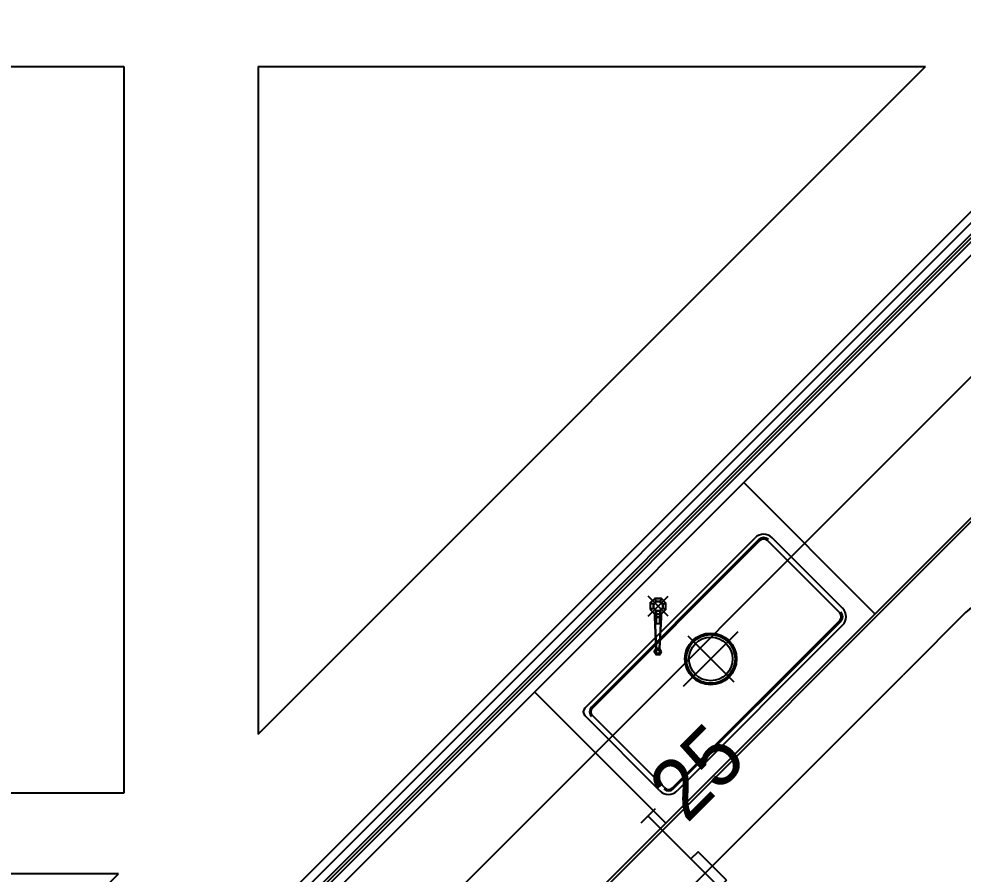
# Model space of a CAD drawing. Header units: millimetres. Extents: x 238075 to 303070, y -258150 to -205841.
# Drawn here: x 275043 to 278553, y -232482 to -229304 of the extents above; entities that cross this region are included whole.
import ezdxf

# ---------------------------------------------------------------- set-up
doc = ezdxf.new("R2010")
doc.units = ezdxf.units.MM
doc.header["$LTSCALE"] = 200
for name, color, linetype in [('-소화(SP가지관)', 3, 'Continuous'), ('L4', 4, 'Continuous'), ('SP 후렉시블', 7, 'Continuous'), ('TEX', 3, 'Continuous'), ('아파트', 253, 'Continuous')]:
    doc.layers.add(name, color=color, linetype=linetype)
doc.styles.add('돋움', font='Dotum.ttf')
doc.linetypes.add('BATTING', pattern='A,0.0001,-0.1,[134,ltypeshp.shx,S=0.1,R=0,X=-0.1,Y=0],-0.2,[134,ltypeshp.shx,S=0.1,R=180,X=0.1,Y=0],-0.1', length=0.4001)

# ---------------------------------------------------------------- blocks, each defined once
blk = doc.blocks.new('A$C78BA73EA')
for p, q in [((0.5, 5), (0.5, 0)), ((1, 5), (0.5, 5)), ((1, 5), (1, 3)), ((1, 3), (0.5, 3)), ((1, 0), (0, 0))]:
    blk.add_line(p, q)

msp = doc.modelspace()

# ---------------------------------------------------------------- linework, layer by layer
at = {"layer": '-소화(SP가지관)', "color": 2, "ltscale": 0.25}
msp.add_line((275283.3, -234788.6, 54985.4), (278329.7, -231742.2, 54985.4), dxfattribs=at)
at = {"layer": 'L4'}
for p, q in [((272252.6, -229481.2, 54985.4), (275432.6, -229481.2, 54985.4)), ((275432.6, -229481.2, 54985.4), (275432.6, -232181.2, 54985.4)), ((275932.6, -229481.2, 54985.4), (278412.7, -229481.2, 54985.4)), ((275932.6, -231961.3, 54985.4), (278412.7, -229481.2, 54985.4)), ((275932.6, -229481.2, 54985.4), (275932.6, -231961.3, 54985.4)), ((274809.5, -233791.5, 54985.4), (278847.1, -229754, 54985.4)), ((278864.8, -229778.7), (274788.3, -233855.2)), ((278886, -229799.9), (274809.5, -233876.4)), ((278893.1, -229807), (275785.3, -232914.7)), ((278900.1, -229814.1), (275806.5, -232907.7)), ((278896.6, -229867.1), (275856, -232907.7)), ((278967.3, -230248.9), (276308.6, -232907.7)), ((278967.3, -230772.2), (276831.8, -232907.7)), ((278967.3, -230786.3), (276846, -232907.7)), ((278224.8, -231514.7), (277736.9, -231026.8)), ((277146.5, -231864.7, 0), (277779.4, -231231.8, 0)), ((278104.6, -231493.4, 0), (277843, -231231.8, 0)), ((277793.5, -231238.9, 0), (277171.3, -231861.1, 0)), ((277797, -231242.4, 0), (277174.8, -231864.7, 0)), ((278094, -231511.1, 0), (277825.3, -231242.4, 0)), ((277381.6, -231523.5, 0), (277455.9, -231449.3, 0)), ((277455.9, -231523.5, 0), (277381.6, -231449.3, 0)), ((277389.6, -231474.2, -93.3), (277389.5, -231498.3, -93.3)), ((277406.8, -231457.2, -93.3), (277389.6, -231474.2, -93.3)), ((277401.3, -231479.1, 0), (277401.2, -231493.5, 0)), ((277401.3, -231479.1, 11.7), (277401.2, -231493.5, 11.7)), ((277411.6, -231468.8, 0), (277401.3, -231479.1, 0)), ((277411.6, -231468.8, 11.7), (277401.3, -231479.1, 11.7)), ((277431, -231457.3, -93.3), (277406.8, -231457.2, -93.3)), ((277426.1, -231468.9, 0), (277411.6, -231468.8, 0)), ((277426.1, -231468.9, 11.7), (277411.6, -231468.8, 11.7)), ((277436.3, -231479.2, 0), (277426.1, -231468.9, 0)), ((277436.3, -231479.2, 11.7), (277426.1, -231468.9, 11.7)), ((277448, -231474.4, -93.3), (277431, -231457.3, -93.3)), ((277436.2, -231493.7, 0), (277436.3, -231479.2, 0)), ((277436.2, -231493.7, 11.7), (277436.3, -231479.2, 11.7)), ((277447.9, -231498.6, -93.3), (277448, -231474.4, -93.3)), ((277389.5, -231498.3, -93.3), (277406.5, -231515.5, -93.3)), ((277401.2, -231493.5, 0), (277411.4, -231503.8, 0)), ((277401.2, -231493.5, 11.7), (277411.4, -231503.8, 11.7)), ((277406.5, -231515.5, -93.3), (277430.7, -231515.6, -93.3)), ((277411.4, -231503.8, 11.7), (277411.2, -231550.5, 35)), ((277411.4, -231503.8, 0), (277425.9, -231503.9, 0)), ((277411.4, -231503.8, 11.7), (277425.9, -231503.9, 11.7)), ((277425.9, -231503.9, 0), (277436.2, -231493.7, 0)), ((277425.9, -231503.9, 11.7), (277436.2, -231493.7, 11.7)), ((277430.7, -231515.6, -93.3), (277447.9, -231498.6, -93.3)), ((277471.8, -232161.7, 0), (278094, -231539.4, 0)), ((277475.3, -232165.2, 0), (278097.6, -231542.9, 0)), ((278104.6, -231557.1, 0), (277489.5, -232172.3, 0)), ((277513.2, -231783.7, 0), (277716, -231580.8, 0)), ((277529, -231596.7, 0), (277700.2, -231767.8, 0)), ((277447, -232292.5), (276959.1, -231804.6)), ((277425.8, -232172.3, 0), (277146.5, -231893, 0)), ((277443.5, -232161.7, 0), (277174.8, -231893, 0)), ((275432.6, -232181.2, 54985.4), (272252.6, -232181.2, 54985.4)), ((275412.7, -232481.2, 54985.4), (270592.6, -232481.2, 54985.4)), ((274357, -233537, 54985.4), (275412.7, -232481.2, 54985.4))]:
    msp.add_line(p, q, dxfattribs=at)
for centre, radius in [((277418.7, -231486.4, 0), 17.5), ((277614.6, -231682.2, 0), 96), ((277614.6, -231682.2, 0), 90.5), ((277614.6, -231682.2, 0), 81)]:
    msp.add_circle(centre, radius, dxfattribs=at)
for centre, radius, start, end in [((277811.2, -231263.6, 0), 45, 45, 135), ((277811.2, -231256.6, 0), 25, 45, 135), ((277811.2, -231256.6, 0), 20, 45, 135), ((278079.9, -231525.3, 0), 20, 315, 45), ((278079.9, -231525.3, 0), 25, 315, 45), ((278072.8, -231525.3, 0), 45, 315, 45), ((277160.7, -231878.8, 0), 20, 135, 225), ((277188.9, -231878.8, 0), 25, 135, 225), ((277188.9, -231878.8, 0), 20, 135, 225), ((277457.6, -232140.5, 0), 45, 225, 315), ((277457.6, -232147.5, 0), 25, 225, 315), ((277457.6, -232147.5, 0), 20, 225, 315)]:
    msp.add_arc(centre, radius, start, end, dxfattribs=at)
for points in [[(277389.5, -231498.3, -81.7), (277401.2, -231493.5, 0), (277401.3, -231479.1, 0), (277389.6, -231474.2, -81.7)], [(277389.6, -231474.2, -81.7), (277401.3, -231479.1, 0), (277411.6, -231468.8, 0), (277406.8, -231457.2, -81.7)], [(277406.8, -231457.2, -81.7), (277431, -231457.3, -81.7), (277426.1, -231468.9, 0), (277411.6, -231468.8, 0)], [(277431, -231457.3, -81.7), (277426.1, -231468.9, 0), (277436.3, -231479.2, 0), (277448, -231474.4, -81.7)], [(277448, -231474.4, -81.7), (277436.3, -231479.2, 0), (277436.2, -231493.7, 0), (277447.9, -231498.6, -81.7)], [(277389.5, -231498.3, -81.7), (277406.5, -231515.5, -81.7), (277411.4, -231503.8, 0), (277401.2, -231493.5, 0)], [(277406.5, -231515.5, -81.7), (277411.4, -231503.8, 0), (277425.9, -231503.9, 0), (277430.7, -231515.6, -81.7)], [(277406.5, -231527.2, -58.3), (277406.5, -231515.5, -81.7), (277411.4, -231503.8, 0), (277406.5, -231527.2, -35)], [(277430.6, -231527.3, -35), (277425.9, -231503.9, 0), (277411.4, -231503.8, 0), (277406.5, -231527.2, -35)], [(277430.7, -231515.6, -81.7), (277430.6, -231527.3, -58.3), (277406.5, -231527.2, -58.3), (277406.5, -231515.5, -81.7)], [(277425.9, -231503.9, 0), (277411.4, -231503.8, 0), (277411.2, -231550.5, 35), (277425.7, -231550.6, 35)], [(277411.4, -231503.8, 0), (277411.2, -231550.5, 35), (277411.4, -231503.8, 11.7)], [(277411.2, -231550.5, 35), (277425.7, -231550.6, 35), (277425.9, -231503.9, 11.7), (277411.4, -231503.8, 11.7)], [(277425.7, -231550.6, 35), (277425.9, -231503.9, 0), (277425.9, -231503.9, 11.7), (277425.7, -231550.6, 35)], [(277430.7, -231515.6, -81.7), (277447.9, -231498.6, -81.7), (277436.2, -231493.7, 0), (277425.9, -231503.9, 0)], [(277430.7, -231515.6, -81.7), (277430.6, -231527.3, -58.3), (277430.6, -231527.3, -35), (277425.9, -231503.9, 0)], [(277412, -231643.8, 23.3), (277412, -231643.8, 0), (277406.5, -231527.2, -58.3), (277406.5, -231527.2, -35)], [(277406.5, -231527.2, -58.3), (277430.6, -231527.3, -58.3), (277424.1, -231643.9, 0), (277412, -231643.8, 0)], [(277424.1, -231643.9, 23.3), (277430.6, -231527.3, -35), (277406.5, -231527.2, -35), (277412, -231643.8, 23.3)], [(277424.1, -231643.9, 0), (277424.1, -231643.9, 23.3), (277430.6, -231527.3, -35), (277430.6, -231527.3, -58.3)], [(277404.6, -231655.5, -11.7), (277409.9, -231655.5, 46.7), (277413.9, -231662.5, 46.7), (277411.2, -231667.1, -11.7)], [(277424.1, -231643.9, 0), (277424.7, -231644, -11.7), (277411.3, -231643.9, -11.7), (277412, -231643.8, 0)], [(277422, -231648.6, 46.7), (277424.1, -231643.9, 23.3), (277412, -231643.8, 23.3), (277414, -231648.6, 46.7)], [(277431.4, -231655.6, -11.7), (277426, -231655.6, 46.7), (277422, -231662.5, 46.7), (277424.6, -231667.2, -11.7)], [(277424.6, -231667.2, -11.7), (277411.2, -231667.1, -11.7), (277413.9, -231662.5, 46.7), (277422, -231662.5, 46.7)]]:
    msp.add_3dface(points, dxfattribs=at)
for points, invisible_edges in [([(277411.4, -231503.8, 11.7), (277401.2, -231493.5, 11.7), (277401.3, -231479.1, 11.7), (277411.6, -231468.8, 11.7)], 8), ([(277411.6, -231468.8, 11.7), (277426.1, -231468.9, 11.7), (277425.9, -231503.9, 11.7), (277411.4, -231503.8, 11.7)], 10), ([(277426.1, -231468.9, 11.7), (277436.3, -231479.2, 11.7), (277436.2, -231493.7, 11.7), (277425.9, -231503.9, 11.7)], 8), ([(277414, -231648.6, 46.7), (277409.9, -231655.5, 46.7), (277404.6, -231655.5, -11.7), (277411.3, -231643.9, -11.7)], 8), ([(277409.9, -231655.5, 46.7), (277414, -231648.6, 46.7), (277422, -231648.6, 46.7), (277426, -231655.6, 46.7)], 8), ([(277426, -231655.6, 46.7), (277422, -231662.5, 46.7), (277413.9, -231662.5, 46.7), (277409.9, -231655.5, 46.7)], 8), ([(277411.3, -231643.9, -11.7), (277412, -231643.8, 0), (277412, -231643.8, 23.3), (277414, -231648.6, 46.7)], 8), ([(277424.1, -231643.9, 0), (277424.1, -231643.9, 23.3), (277422, -231648.6, 46.7), (277426, -231655.6, 46.7)], 8), ([(277426, -231655.6, 46.7), (277431.4, -231655.6, -11.7), (277424.7, -231644, -11.7), (277424.1, -231643.9, 0)], 8)]:
    msp.add_3dface(points, dxfattribs=dict(at, invisible_edges=invisible_edges))
at = {"layer": 'SP 후렉시블', "linetype": 'BATTING', "ltscale": 5, "elevation": 54985.4}
msp.add_lwpolyline([(278840, -231647.4), (278702.1, -231509.5, 0.416651), (278561.6, -231510.3), (278350.9, -231721), (278329.7, -231742.2)], format="xyb", dxfattribs=at)
at = {"layer": '아파트'}
msp.add_circle((263075.4, -230841.1, 54985.4), 25000, dxfattribs=at)

# ---------------------------------------------------------------- block references
at = {"xscale": -75, "yscale": 75, "zscale": 75, "rotation": 225}
msp.add_blockref('A$C78BA73EA', (277355.1, -232292.5, 54985.4), dxfattribs=at)

# ---------------------------------------------------------------- texts
at = {"layer": 'TEX', "style": '돋움'}
msp.add_text('25', height=225, rotation=45, dxfattribs=at).set_placement((277525.3, -232296.6, 54985.4))

doc.saveas('drawing.dxf')
